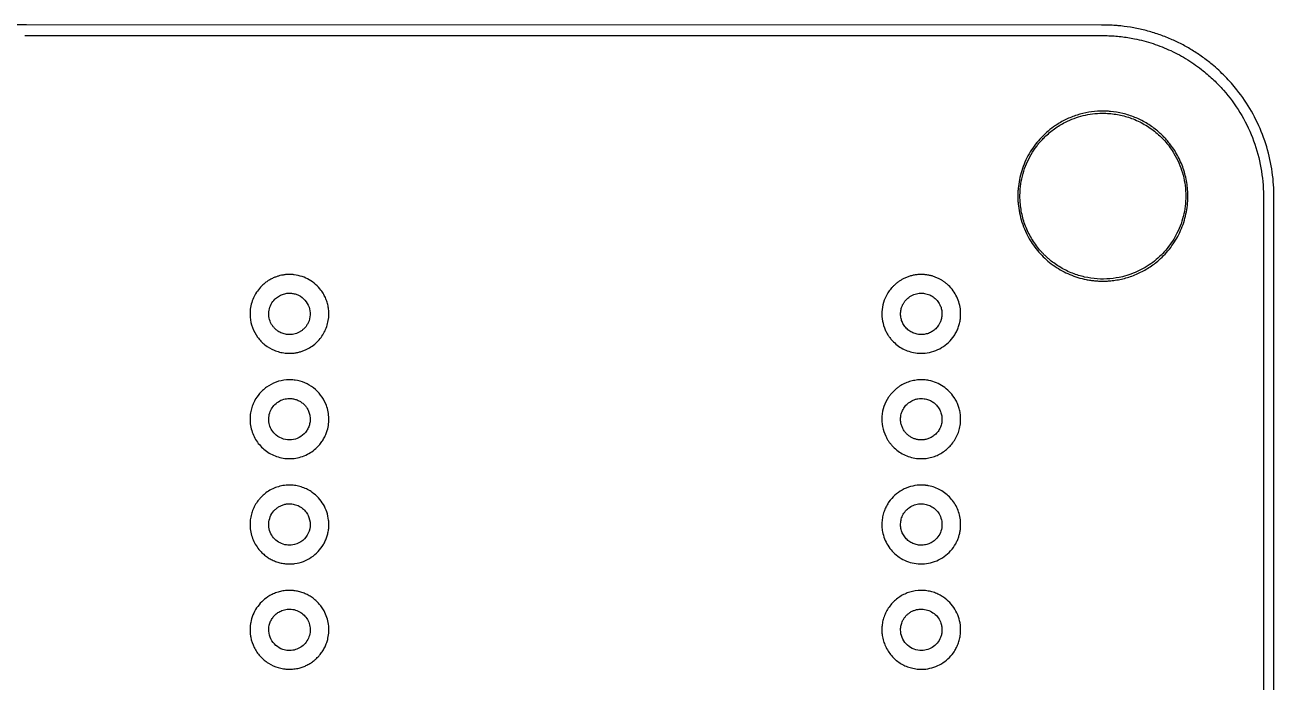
# Model space of a CAD drawing. Extents: x 947 to 24656, y 948 to 49051.
# Drawn here: x 12802 to 24656, y 42816 to 49051 of the extents above; entities that cross this region are included whole.
import ezdxf

# ---------------------------------------------------------------- set-up
doc = ezdxf.new("R2010")
doc.units = 0

msp = doc.modelspace()

# ---------------------------------------------------------------- linework, layer by layer
for points in [[(12799.44719, 48950.8363), (23014.385196, 48950.863887, -0.007515), (23072, 48949.997989, -0.009536), (23139.836953, 48946.662548, -0.011129), (23204.078256, 48940.8356, -0.011242), (23267.421256, 48932.219233, -0.010134), (23332.553668, 48920.50505, -0.029921), (23508.11452, 48874.170082, -0.029876), (23676.980572, 48807.192549, -0.029866), (23836.712203, 48720.54223, -0.029857), (23985, 48615.469436, -0.010943), (24035.522073, 48573.084577, -0.010672), (24084.573189, 48528.182672, -0.010689), (24131.587443, 48481.301226, -0.011065), (24176.002095, 48432.980908, -0.043561), (24332.945787, 48219.576436, -0.043502), (24450.624386, 47982.113403, -0.043519), (24525.405227, 47727.962792, -0.043669), (24554.953267, 47465, -0.006147), (24555.272881, 47439.059804), (24555.45501, 40846.15625, -0.000005), (24555.576589, 33590.111823, -0.000003), (24555.572356, 24977, -0.000002), (24555.441941, 13479.946311, -0.000011), (24555.197838, 7129.844974)], [(24655.801289, 25038.31016), (24655.388511, 47458.827213, 0.015093), (24654.22012, 47497.5, 0.000398), (24653.703083, 47505.940016, 0.000265), (24653.097285, 47515.61875, 0.000266), (24652.499262, 47525.013264, 0.00052), (24652.010855, 47532.5, 0.03753), (24617.43181, 47775.748451, 0.037892), (24546.935925, 48010.286996, 0.037874), (24441.810494, 48231.607388, 0.037412), (24304.125817, 48435.5, 0.013928), (24251.19141, 48498.783264, 0.012392), (24192.766262, 48561.596393, 0.012381), (24131.240776, 48621.49894, 0.013828), (24069, 48676.046503, 0.017701), (23977.224613, 48746.770413, 0.017681), (23880.641657, 48810.853655, 0.017719), (23779.982764, 48867.823121, 0.017966), (23676, 48917.241386, 0.018903), (23561.671746, 48961.575413, 0.018849), (23444.213512, 48997.194077, 0.018847), (23324.395163, 49023.868038, 0.018891), (23203, 49041.418873, 0.004642), (23168.656994, 49044.744036, 0.005991), (23137.063198, 49047.126178, 0.005793), (23104.584389, 49048.806481, 0.00391), (23067.5, 49050.004114, 0.006112), (23018.301589, 49050.606319), (12814.777426, 49050.765049), (2629.065975, 49050.919548, 0.003529)]]:
    msp.add_lwpolyline(points, format="xyb")
for points in [[(23009.5, 48233.323342, 0.035944), (22897.237865, 48222.324986, 0.034924), (22786.592273, 48195.32624, 0.034889), (22680.673846, 48153.155887, 0.035702), (22582.5, 48096.94216, 0.053857), (22448.814447, 47984.566841, 0.054293), (22342.62136, 47846.516251, 0.054292), (22268.633223, 47688.839973, 0.053851), (22230.065354, 47518.5, 0.005976), (22227.686892, 47495.51513, 0.01052), (22226.348978, 47476.46646, 0.009081), (22225.702972, 47455.581634, 0.003314), (22225.521548, 47426, 0.003115), (22225.718438, 47396.725315, 0.009295), (22226.350443, 47376.697275, 0.010682), (22227.670404, 47358.267539, 0.005328), (22230.087686, 47335, 0.028228), (22245.556572, 47245.217365, 0.028249), (22271.037951, 47157.770545, 0.02823), (22306.233421, 47073.699164, 0.028107), (22350.721168, 46994, 0.050826), (22451.134529, 46866.439751, 0.050427), (22575.462622, 46761.382047, 0.050401), (22718.36758, 46683.293952, 0.050669), (22873.754853, 46635.544834, 0.011319), (22913.97691, 46628.46458, 0.014495), (22951.294139, 46623.865702, 0.014043), (22989.754974, 46621.341082, 0.009621), (23033.5, 46620.543898, 0.004161), (23064.199834, 46620.830722, 0.010422), (23086.587786, 46621.693246, 0.011297), (23107.84602, 46623.439139, 0.005738), (23134.5, 46626.545307, 0.037053), (23251.290364, 46650.409853, 0.037006), (23363.33106, 46691.2587, 0.036991), (23468.166895, 46748.196215, 0.036959), (23563.5, 46819.975251, 0.05146), (23675.666047, 46940.689353, 0.05118), (23761.052692, 47081.976941, 0.051193), (23815.944368, 47237.627285, 0.05154), (23837.904703, 47400.827456, 0.041983), (23830.578872, 47538.536267, 0.042934), (23800.325052, 47672.022276, 0.042926), (23747.710653, 47798.403322, 0.041933), (23673.941448, 47915, 0.015896), (23644.229757, 47951.763225, 0.014327), (23611.226935, 47987.895888, 0.014337), (23576.233872, 48022.053249, 0.01598), (23540.551465, 48052.890179, 0.036548), (23442.065783, 48121.381519, 0.037286), (23335.29573, 48174.288727, 0.037242), (23221.729136, 48210.801678, 0.036276), (23103, 48230.462209, 0.009069), (23086.662562, 48231.664243, 0.002976), (23062.570302, 48232.854236, 0.002602), (23038.875218, 48233.75977, 0.0155), (23026.5, 48233.78448, -0.000328), (23023.115152, 48233.688511, -0.000143), (23018.61875, 48233.565259, -0.000141), (23013.840702, 48233.437, -0.000188)], [(23060.5, 48212.981451, -0.018883), (23123.835335, 48208.066404, -0.019961), (23185.446743, 48198.431412, -0.020136), (23245.582716, 48184.013782, -0.020002), (23304.5, 48164.778195, -0.042044), (23425.360683, 48107.93661, -0.042398), (23534.64752, 48031.814399, -0.042469), (23629.365642, 47938.481666, -0.042488), (23706.937109, 47830.5, -0.031195), (23752.658735, 47741.738435, -0.031889), (23786.601073, 47648.618465, -0.031906), (23808.411333, 47551.987926, -0.031305), (23817.928166, 47452.75, -0.030817), (23815.121956, 47354.651793, -0.031437), (23800.258171, 47258.305006, -0.03141), (23773.414902, 47164.502905, -0.030644), (23734.853016, 47074, -0.054416), (23642.562187, 46930.891836, -0.05439), (23521.556974, 46811.038505, -0.054348), (23377.461553, 46720.023251, -0.054173), (23216.985008, 46662.075948, -0.038456), (23098.347594, 46642.758457, -0.038244), (22977.928728, 46641.784521, -0.038255), (22858.799335, 46659.160179, -0.038527), (22744, 46694.460742, -0.019625), (22686.622661, 46719.711871, -0.019729), (22631.50552, 46749.343212, -0.019774), (22579.017418, 46783.155078, -0.019935), (22529.510799, 46820.921748, -0.011306), (22507.692424, 46839.833554, -0.007966), (22483.997075, 46862.027916, -0.008014), (22461.30039, 46884.691219, -0.012494), (22442.565161, 46905, -0.040512), (22363.369341, 47011.557035, -0.042266), (22303.660626, 47128.035569, -0.042254), (22264.376279, 47252.927446, -0.040443), (22245.908755, 47384.5, -0.013165), (22245.178836, 47407.105292, -0.00503), (22245.308268, 47438.597283, -0.005003), (22246.066734, 47469.963866, -0.013849), (22247.432045, 47492, -0.03), (22262.507678, 47592.048858, -0.031775), (22289.274823, 47687.623306, -0.031998), (22327.726228, 47778.424494, -0.031351), (22377.679322, 47864.225457, -0.012211), (22401.130574, 47897.471702, -0.013733), (22425.308144, 47928.227785, -0.013564), (22451.408288, 47957.938093, -0.011355), (22480.640502, 47988.046237, -0.018629), (22525.857834, 48029.349864, -0.019995), (22573.000972, 48066.161772, -0.020025), (22622.865508, 48099.040552, -0.018809), (22676.234593, 48128.562418, -0.027907), (22759.641322, 48164.997765, -0.029405), (22845.158978, 48191.19531, -0.029128), (22933.91388, 48207.367291, -0.026333), (23027, 48213.832269, -0.00877), (23031.791931, 48213.828178, -0.00175), (23040.346875, 48213.640855, -0.00185), (23050.305421, 48213.351056, -0.001723)], [(15283.5, 46682.382632, 0.01444), (15250.811759, 46678.081596, 0.019941), (15221.807653, 46672.214861, 0.020834), (15194.386054, 46664.296485, 0.018328), (15166.5, 46653.818219, 0.024468), (15134.074567, 46638.354093, 0.024882), (15103.502355, 46619.874628, 0.024666), (15074.672025, 46598.285076, 0.023134), (15047.456971, 46573.517667, 0.04041), (15007.379517, 46526.455533, 0.042342), (14976.09192, 46474.26061, 0.041906), (14953.789818, 46417.033928, 0.038027), (14940.449135, 46355, 0.021707), (14939.068063, 46340.096661, 0.007229), (14938.311053, 46318.187907, 0.007378), (14938.192589, 46295.941562, 0.017775), (14938.932765, 46279.496175, 0.068335), (14960.920358, 46179.758153, 0.068663), (15008.958467, 46089.815535, 0.068577), (15079.622244, 46016.149962, 0.067878), (15167.809786, 45964.039419, 0.018542), (15192.032299, 45954.892143, 0.017749), (15217.218825, 45947.417133, 0.017307), (15243.49911, 45941.584451, 0.015676), (15271, 45937.359397, 0.021022), (15287.192794, 45936.076615, 0.007704), (15310.153154, 45935.5804, 0.007674), (15333.061692, 45935.789991, 0.021765), (15349, 45936.8758, 0.020336), (15383.204418, 45942.122676, 0.021919), (15416.012693, 45950.037074, 0.022311), (15447.453808, 45960.636492, 0.022859), (15477.565742, 45973.920654, 0.078145), (15573.007015, 46041.648758, 0.078543), (15642.860611, 46135.293709, 0.078643), (15680.365016, 46245.806627, 0.078643), (15681.910658, 46362.5, 0.031212), (15672.346905, 46408.23947, 0.031006), (15657.148207, 46452.537183, 0.031092), (15636.637165, 46494.496434, 0.031805), (15611.218853, 46533.256919, 0.049074), (15560.455524, 46588.619812, 0.050985), (15500.482636, 46632.233125, 0.050604), (15432.496955, 46663.064263, 0.047004), (15358, 46680.561939, 0.024752), (15345.876157, 46681.622591, 0.003334), (15320.307929, 46682.418048, 0.00312), (15294.654117, 46682.884866, 0.028484)], [(21275, 46681.962439, 0.023222), (21241.237622, 46677.227859, 0.022213), (21207.548187, 46669.333343, 0.02221), (21174.686487, 46658.479398, 0.023195), (21143.401016, 46644.889032, 0.019305), (21116.221599, 46630.224147, 0.022595), (21091.689365, 46614.201158, 0.022251), (21068.390894, 46595.808878, 0.017718), (21044.913408, 46574.016888, 0.013125), (21026.936535, 46555.138143, 0.017604), (21011.723761, 46537.057833, 0.018088), (20998.145261, 46518.360153, 0.015207), (20985.106822, 46497.633488, 0.060297), (20950.066404, 46417.157079, 0.059086), (20934.925285, 46330.086707, 0.058882), (20940.550096, 46241.610924, 0.0591), (20966.647239, 46157, 0.022918), (20981.995083, 46126.259823, 0.024002), (20999.87704, 46097.539689, 0.023776), (21020.597253, 46070.420659, 0.021601), (21044.441484, 46044.472556, 0.041134), (21092.678214, 46003.660905, 0.0433), (21146.156509, 45972.079352, 0.042934), (21204.699689, 45949.971302, 0.039143), (21268, 45937.336017, 0.020458), (21284.053969, 45936.083473, 0.007617), (21306.684364, 45935.591897, 0.007578), (21329.244152, 45935.787529, 0.021433), (21344.957152, 45936.836955, 0.052556), (21426.929519, 45954.700225, 0.055585), (21501.741414, 45989.068052, 0.056009), (21566.663698, 46038.791313, 0.054872), (21619.437306, 46102, 0.027195), (21641.567496, 46139.626891, 0.029986), (21658.691859, 46178.249875, 0.029681), (21671.209757, 46219.001199, 0.025616), (21679.555911, 46263, 0.022293), (21680.939647, 46278.053494, 0.006883), (21681.69843, 46300.818247, 0.007035), (21681.824729, 46323.845022, 0.018861), (21681.066027, 46340.219593, 0.045556), (21669.27887, 46406.859379, 0.045046), (21645.593695, 46470.52707, 0.045054), (21610.893871, 46528.913613, 0.045606), (21566.422663, 46579.882558, 0.017897), (21545.984545, 46598.042246, 0.01884), (21524.637576, 46614.370587, 0.018798), (21502.076217, 46629.078113, 0.017644), (21478, 46642.382297, 0.020151), (21448.058416, 46656.086805, 0.022627), (21418.232354, 46666.761815, 0.022327), (21387.21125, 46674.808829, 0.018652), (21353.679304, 46680.62917, 0.024729), (21339.91316, 46681.80374, 0.004681), (21314.715907, 46682.466752, 0.004808), (21289.473068, 46682.651717, 0.022654)], [(15331.144045, 46504.952401, -0.022333), (15348.628872, 46502.390722, -0.022193), (15365.852747, 46498.275851, -0.022232), (15382.613848, 46492.65911, -0.022609), (15398.714025, 46485.603723, -0.096524), (15459.030479, 46439.686641, -0.097535), (15497.424685, 46374.638579, -0.097369), (15508.325956, 46299.793439, -0.095833), (15490.206439, 46225.933882, -0.016664), (15486.061099, 46217.670722, -0.01104), (15480.783395, 46208.461168, -0.010887), (15474.976012, 46199.2848, -0.013908), (15469.212442, 46191.10514, -0.021184), (15462.752964, 46183.182255, -0.009712), (15453.705203, 46173.387632, -0.009729), (15444.232013, 46163.90047, -0.019999), (15436.387624, 46156.927086, -0.034749), (15414.88964, 46141.669486, -0.033546), (15391.237715, 46129.33544, -0.033373), (15366.02469, 46120.220545, -0.033567), (15339.871662, 46114.562373, -0.024806), (15327.771884, 46113.392898, -0.011612), (15312.035373, 46113.022584, -0.011616), (15296.284002, 46113.383765, -0.024564), (15284.128338, 46114.545408, -0.02865), (15262.919704, 46118.881641, -0.026669), (15241.82003, 46125.693664, -0.026709), (15221.597739, 46134.700515, -0.028966), (15203.012296, 46145.598452, -0.035905), (15181.852359, 46162.021885, -0.032456), (15162.483454, 46181.833646, -0.032669), (15145.969214, 46203.834751, -0.037763), (15133.3344, 46226.793942, -0.075201), (15116.957842, 46284.290807, -0.076265), (15118.437763, 46343.771247, -0.076356), (15137.671917, 46400.012193, -0.075654), (15172.942729, 46448.087184, -0.055512), (15206.783983, 46475.22474, -0.055037), (15245.861348, 46494.344286, -0.055184), (15288.067809, 46504.441085, -0.056402)], [(21328.144045, 46504.948535, -0.063632), (21376.664335, 46493.675925, -0.063503), (21420.827331, 46470.560264, -0.063527), (21457.761984, 46437.110759, -0.063766), (21485.061583, 46395.5, -0.048373), (21498.379503, 46359.749628, -0.04865), (21504.547609, 46322.175034, -0.048532), (21503.345455, 46284.031854, -0.047673), (21494.826048, 46246.597288, -0.022277), (21490.809256, 46236.040925, -0.011671), (21484.929657, 46223.270665, -0.011671), (21478.445044, 46210.758761, -0.021773), (21472.528306, 46201, -0.051828), (21445.833063, 46168.795985, -0.052759), (21413.233274, 46142.986076, -0.052945), (21376.066384, 46124.643036, -0.052919), (21335.869913, 46114.510577, -0.024119), (21323.916232, 46113.396143, -0.011373), (21308.414302, 46113.055268, -0.011364), (21292.94781, 46113.4186, -0.024706), (21281.128338, 46114.552181, -0.054518), (21238.519046, 46125.611358, -0.055751), (21199.650193, 46145.56414, -0.055792), (21166.17461, 46173.595454, -0.054751), (21139.484284, 46208.5, -0.055819), (21122.177411, 46246.04768, -0.052593), (21113.166027, 46287.255058, -0.052298), (21112.924159, 46329.661551, -0.05389), (21121.530749, 46370.75123, -0.022868), (21125.642629, 46381.679434, -0.01178), (21131.725949, 46394.973138, -0.011779), (21138.422823, 46407.954336, -0.023063), (21144.462156, 46417.894787, -0.066618), (21179.972834, 46457.967812, -0.067619), (21224.603458, 46487.056455, -0.06792), (21275.190818, 46503.09095, -0.068231)], [(15284, 45682.912394, 0.068234), (15184.426788, 45661.420774, 0.06803), (15094.201976, 45613.910342, 0.068158), (15020.177362, 45544.02545, 0.068934), (14968.003019, 45457.064387, 0.016606), (14958.534151, 45432.618244, 0.017838), (14950.953649, 45408.16975, 0.017368), (14944.972674, 45382.655075, 0.014176), (14940.305903, 45355, 0.027328), (14938.82955, 45337.503804, 0.007535), (14938.429931, 45309.887352, 0.007574), (14938.86545, 45282.235907, 0.0266), (14940.360274, 45264.5, 0.037413), (14953.773849, 45202.197461, 0.041781), (14976.002931, 45144.947513, 0.042363), (15007.115942, 45092.87218, 0.04057), (15046.969122, 45045.969657, 0.040032), (15094.547858, 45005.456917, 0.042614), (15147.029749, 44973.986435, 0.042239), (15204.519064, 44951.651874, 0.038028), (15267, 44938.327633, 0.02529), (15284.905894, 44936.828691, 0.008258), (15311.415748, 44936.393044, 0.008327), (15338.034507, 44936.838616, 0.023745), (15356.5, 44938.335201, 0.041741), (15421.417848, 44952.293098, 0.044189), (15481.828886, 44976.670193, 0.044328), (15536.850489, 45011.200859, 0.042527), (15585.75639, 45055.326, 0.030034), (15612.910833, 45088.114045, 0.028278), (15636.538079, 45124.565276, 0.02822), (15655.946212, 45163.528754, 0.029601), (15670.496064, 45203.822302, 0.043327), (15683.314831, 45266.819021, 0.042945), (15685.139669, 45331.271689, 0.042954), (15675.927638, 45395.075867, 0.043384), (15655.963092, 45456.146383, 0.064032), (15607.560616, 45538.650066, 0.064078), (15539.86972, 45606.201379, 0.06416), (15457.36799, 45654.345798, 0.064492), (15365.5, 45679.898738, 0.013175), (15344.849424, 45682.307862, 0.013207), (15324.117303, 45683.623497, 0.013428), (15303.701469, 45683.829838, 0.014894)], [(21287, 45683.334245, 0.031925), (21233.770826, 45676.157922, 0.034896), (21183.491306, 45662.372316, 0.035337), (21136.184268, 45641.922969, 0.034484), (21091.821329, 45614.870235, 0.024232), (21065.635728, 45594.33713, 0.021369), (21040.390297, 45570.525492, 0.021406), (21017.317074, 45544.695123, 0.024579), (20997.643082, 45518.111641, 0.064068), (20954.574807, 45431.187107, 0.065066), (20935.203606, 45336.64807, 0.065146), (20940.787274, 45240.410162, 0.064499), (20970.9276, 45148.5, 0.019721), (20985.278581, 45121.276687, 0.02155), (21001.341964, 45096.086439, 0.021441), (21019.59244, 45072.259469, 0.01912), (21040.498168, 45049.120961, 0.040776), (21088.467091, 45007.361412, 0.043467), (21141.605143, 44974.933991, 0.043089), (21199.980709, 44951.961288, 0.038767), (21263.531305, 44938.329646, 0.025832), (21281.312927, 44936.865596, 0.007662), (21308.605178, 44936.451443, 0.007638), (21335.872807, 44936.872115, 0.026283), (21353.5, 44938.343114, 0.032317), (21407.687935, 44949.351452, 0.036426), (21457.807316, 44966.959657, 0.0366), (21504.63573, 44991.568195, 0.033222), (21549, 45023.470485, 0.017914), (21560.448972, 45033.627501, 0.008431), (21574.532307, 45047.513954, 0.008445), (21588.239173, 45061.973389, 0.016617), (21598.546427, 45074, 0.035169), (21630.797158, 45120.636051, 0.037995), (21655.265066, 45170.1752, 0.037957), (21671.973558, 45222.891974, 0.034962), (21681.094888, 45279, 0.021321), (21681.845261, 45294.419334, 0.006478), (21681.682269, 45317.8189, 0.006402), (21680.919207, 45341.127054, 0.022784), (21679.560674, 45356, 0.025763), (21671.200834, 45399.90307, 0.02938), (21658.625697, 45440.783792, 0.029702), (21641.487933, 45479.51844, 0.027494), (21619.480918, 45517, 0.049059), (21572.975508, 45574.049532, 0.049854), (21516.478129, 45620.603451, 0.04965), (21451.6572, 45655.2084, 0.047882), (21380.5, 45676.865977, 0.018824), (21358.202618, 45680.512841, 0.013853), (21333.28368, 45682.931886, 0.013956), (21308.588025, 45683.948933, 0.020861)], [(15324.575786, 45506.008994, -0.043338), (15360.105615, 45500.464103, -0.04605), (15393.399442, 45488.93086, -0.046414), (15423.789543, 45471.600482, -0.045416), (15450.702083, 45448.849459, -0.016435), (15462.589468, 45435.969937, -0.021979), (15472.445967, 45423.491543, -0.022755), (15480.901036, 45410.560672, -0.019881), (15488.562246, 45396.328917, -0.052366), (15502.597887, 45357.810926, -0.052051), (15508.36248, 45317.138514, -0.052088), (15505.602009, 45276.179475, -0.052591), (15494.432981, 45236.813876, -0.024564), (15485.89102, 45218.221126, -0.026757), (15475.782296, 45201.097412, -0.026691), (15463.878446, 45185.114382, -0.024202), (15449.964701, 45169.934824, -0.098456), (15386.33317, 45127.861933, -0.098217), (15311.391049, 45113.284293, -0.098098), (15236.483502, 45128.410841, -0.097955), (15172.956213, 45170.956213, -0.072627), (15138.901312, 45216.657466, -0.072855), (15119.381796, 45270.140444, -0.072874), (15116.025354, 45326.962203, -0.072727), (15129.104546, 45382.400215, -0.07125), (15156.180234, 45429.782786, -0.068879), (15195.739381, 45468.284394, -0.069128), (15244.126648, 45494.484894, -0.072685), (15297, 45505.927263, 0.000498), (15301.479059, 45506.236835, 0.000731), (15305.415625, 45506.518637, 0.000338), (15308.770643, 45506.76602, 0.01372), (15309.5, 45506.840464, -0.045321), (15310.246462, 45506.869272, -0.000773), (15314.341012, 45506.649794, -0.001967), (15319.109213, 45506.367996, -0.001307)], [(21336.5, 45504.396532, -0.055255), (21376.279254, 45494.486236, -0.052825), (21413.571327, 45476.004663, -0.052613), (21446.297462, 45450.034831, -0.0539), (21472.585163, 45418, -0.024973), (21483.117265, 45400.005697, -0.026581), (21491.563863, 45381.414716, -0.026325), (21498.057041, 45361.864725, -0.023539), (21502.743887, 45341, -0.03323), (21504.181437, 45327.673668, -0.012249), (21504.494026, 45308.759468, -0.012325), (21503.873773, 45289.75186, -0.031011), (21502.225742, 45276, -0.054996), (21489.395471, 45233.185605, -0.056516), (21467.623134, 45194.620107, -0.056462), (21437.746355, 45161.877499, -0.054695), (21401, 45136.246809, -0.027267), (21386.391985, 45129.275785, -0.019384), (21369.35604, 45123.019277, -0.019207), (21351.649445, 45118.0274, -0.024552), (21335, 45114.872192, -0.025345), (21323.047555, 45113.82351, -0.011217), (21307.200304, 45113.59528, -0.011223), (21291.34271, 45114.078736, -0.025061), (21279.345658, 45115.319253, -0.037635), (21249.53661, 45122.247976, -0.039211), (21221.526386, 45133.500507, -0.039242), (21195.63662, 45148.978169, -0.037822), (21172.139895, 45168.484637, -0.041114), (21149.665312, 45194.102388, -0.043868), (21132.228027, 45222.52591, -0.043846), (21120.010153, 45253.568961, -0.040994), (21113.051334, 45286.973766, -0.02257), (21112.215525, 45297.625683, -0.010825), (21112.057479, 45311.341719, -0.010838), (21112.497293, 45325.166551, -0.02076), (21113.550041, 45336.215618, -0.059629), (21125.510357, 45381.980629, -0.060288), (21147.904315, 45423.447029, -0.060355), (21179.516574, 45458.33584, -0.060005), (21218.603982, 45484.745422, -0.03762), (21246.563687, 45496.537884, -0.039711), (21275.476954, 45503.752835, -0.039314), (21305.433129, 45506.35282, -0.035453)], [(15294, 44683.948586, 0.039737), (15235.898879, 44676.68118, 0.039769), (15179.69511, 44660.314604, 0.039477), (15126.411299, 44635.114047, 0.037949), (15077, 44601.559701, 0.018964), (15063.790729, 44590.198293, 0.009053), (15047.6503, 44574.660987, 0.009047), (15032.11136, 44558.579339, 0.019335), (15020.835661, 44545.5, 0.032952), (14990.862889, 44502.334016, 0.035079), (14967.513643, 44456.472765, 0.034928), (14950.725095, 44407.612906, 0.032108), (14940.326843, 44355.5, 0.025338), (14938.990374, 44339.255718, 0.006324), (14938.490147, 44312.617474, 0.006278), (14938.661191, 44286.003461, 0.026121), (14939.802773, 44270, 0.037498), (14952.311152, 44207.784031, 0.041583), (14973.703099, 44150.339031, 0.042177), (15003.981087, 44097.932731, 0.040775), (15042.932544, 44050.710167, 0.027683), (15075.841523, 44020.405076, 0.030076), (15111.034253, 43994.813245, 0.030272), (15148.825926, 43973.769166, 0.028815), (15189.5, 43957.052554, 0.028969), (15232.279253, 43945.009721, 0.029922), (15275.704378, 43938.150464, 0.02991), (15319.65408, 43936.522163, 0.028896), (15364, 43940.101805, 0.05652), (15444.779926, 43960.835146, 0.05609), (15519.089348, 43999.165484, 0.055981), (15583.14633, 44053.134446, 0.055877), (15633.68101, 44120, 0.027306), (15652.151275, 44155.396384, 0.026948), (15666.744849, 44192.748797, 0.026562), (15677.411697, 44231.981731, 0.02486), (15684.142603, 44273, 0.022363), (15685.228341, 44288.891163, 0.007494), (15685.426433, 44312.166214, 0.007561), (15684.921241, 44335.552211, 0.020789), (15683.630872, 44352, 0.050581), (15666.277321, 44429.262016, 0.052441), (15633.892644, 44500.475249, 0.052684), (15587.564212, 44563.108858, 0.051966), (15528.972961, 44615, 0.036655), (15484.655555, 44642.032013, 0.033511), (15435.54149, 44663.229173, 0.033957), (15384.76684, 44677.421207, 0.040626), (15335.5, 44683.534792, -0.000045), (15330.392614, 44683.751185, -0.000038), (15324.96875, 44683.981884, -0.000038), (15320.007231, 44684.193668, -0.000104), (15316.5, 44684.344369, 0.011869), (15312.797176, 44684.416261, 0.003316), (15307.003125, 44684.352779, 0.003344), (15300.447648, 44684.193607, 0.00351)], [(21290.5, 44683.941622, 0.058276), (21206.784839, 44670.410454, 0.056939), (21127.748951, 44637.883286, 0.056826), (21057.948436, 44588.293089, 0.057596), (21001.457987, 44524.465469, 0.01727), (20989.678532, 44506.284223, 0.013203), (20978.027456, 44485.646598, 0.013242), (20967.529647, 44464.514526, 0.017864), (20959.239658, 44444.844001, 0.033187), (20944.026141, 44395.095839, 0.034729), (20935.812531, 44344.521025, 0.034801), (20934.687823, 44293.394233, 0.033618), (20940.61337, 44242, 0.047189), (20959.506123, 44175.373227, 0.046462), (20990.628405, 44113.101606, 0.04639), (21032.767402, 44057.560452, 0.046735), (21084.327945, 44010.892006, 0.051679), (21150.244066, 43971.472332, 0.051466), (21222.933311, 43946.342028, 0.051427), (21299.27654, 43936.574248, 0.051439), (21376, 43942.593718, 0.055338), (21454.551661, 43966.175478, 0.055212), (21526.083438, 44006.424495, 0.055062), (21587.240165, 44061.469002, 0.054464), (21635.164478, 44128.724181, 0.024836), (21650.739171, 44160.109766, 0.023494), (21663.446407, 44193.464894, 0.023216), (21673.101569, 44228.271647, 0.022866), (21679.545556, 44264, 0.021), (21680.96157, 44279.564875, 0.007319), (21681.728864, 44302.060997, 0.007407), (21681.834281, 44324.766328, 0.018662), (21681.049405, 44341.280517, 0.080986), (21651.471866, 44458.864403, 0.081453), (21586.110247, 44560.703558, 0.081467), (21491.656446, 44636.318721, 0.081054), (21377.833572, 44677.963918, 0.005195), (21373.030501, 44678.831009, 0.002772), (21367.074769, 44679.80847, 0.002759), (21360.981082, 44680.739474, 0.004297), (21355.718831, 44681.467621, 0.007271), (21347.923047, 44682.363074, 0.007958), (21340.335321, 44683.001218, 0.005093), (21330.361404, 44683.578395, 0.001167), (21313.5, 44684.342479, 0.011889), (21309.771179, 44684.41398, 0.003206), (21303.85625, 44684.348821, 0.003244), (21297.13906, 44684.188148, 0.003356)], [(15333.5, 44505.956157, -0.061799), (15381.705668, 44494.307051, -0.063443), (15425.140198, 44471.291888, -0.063492), (15461.389276, 44438.140294, -0.062059), (15488.485996, 44396.712191, -0.111719), (15508.454007, 44312.476818, -0.111546), (15490.234061, 44227.798365, -0.111495), (15437.37171, 44159.146258, -0.111532), (15360.145353, 44119.879223, -0.080355), (15298.041508, 44114.407003, -0.079649), (15237.17673, 44128.750679, -0.07965), (15183.846529, 44161.401467, -0.08036), (15143.584751, 44209, -0.084124), (15119.486184, 44270.427349, -0.084562), (15117.030857, 44336.249856, -0.08462), (15136.502677, 44399.135675, -0.084395), (15175.720548, 44452.084789, -0.040984), (15201.224227, 44472.834584, -0.042023), (15229.565758, 44488.951378, -0.041842), (15260.320669, 44500.157788, -0.039921), (15293, 44506.306861, -0.022909), (15300.604307, 44506.766554, -0.005807), (15312.98167, 44506.803118, -0.00595), (15325.423527, 44506.547296, -0.020305)], [(21329.5, 44505.977918, -0.061137), (21376.952193, 44494.696905, -0.061945), (21420.040509, 44472.305461, -0.062113), (21456.233479, 44440.107305, -0.062074), (21483.419201, 44400, -0.078961), (21502.601091, 44340.953244, -0.079634), (21502.451114, 44279.048309, -0.079529), (21482.951704, 44220.222464, -0.078449), (21446, 44170.110783, -0.057391), (21411.233188, 44142.894295, -0.056538), (21371.019262, 44124.130504, -0.056473), (21327.579508, 44114.835714, -0.057001), (21283.301216, 44115.540346, -0.056526), (21239.653558, 44126.347655, -0.057452), (21199.791174, 44146.617957, -0.057384), (21165.54717, 44175.45251, -0.056149), (21138.46679, 44211.512894, -0.058596), (21120.65448, 44251.953866, -0.056544), (21112.433743, 44295.916119, -0.056293), (21114.255344, 44340.786572, -0.057067), (21126.051597, 44383.903554, -0.06656), (21151.36197, 44428.732237, -0.065666), (21187.661243, 44465.568753, -0.065613), (21232.299947, 44491.757057, -0.066259), (21282.051854, 44505.376476, -0.019919), (21292.659694, 44506.387726, -0.010634), (21305.828566, 44506.834884, -0.010634), (21318.974715, 44506.721922, -0.020358)], [(15286.5, 43684.377556, 0.029597), (15237.923909, 43677.60461, 0.032081), (15191.809523, 43665.245651, 0.032385), (15148.048847, 43647.219736, 0.031381), (15106.5, 43623.527986, 0.050182), (15048.176939, 43576.243522, 0.050346), (15000.514298, 43518.336082, 0.050335), (14965.378074, 43452.05849, 0.050115), (14944.130955, 43380, 0.009326), (14941.197184, 43362.694857, 0.016982), (14939.547659, 43348.454775, 0.014859), (14938.744932, 43332.926115, 0.005483), (14938.504485, 43311, 0.005506), (14938.746179, 43289.052251, 0.014872), (14939.552507, 43273.489499, 0.017035), (14941.20647, 43259.242437, 0.009466), (14944.140932, 43242, 0.068335), (14976.750484, 43144.888217, 0.068633), (15034.294296, 43060.31889, 0.068694), (15112.528874, 42994.543077, 0.068662), (15205.669374, 42952.409597, 0.033761), (15254.085512, 42941.571915, 0.032745), (15304.018872, 42937.203997, 0.032817), (15353.985284, 42939.395065, 0.034273), (15402.5, 42948.120597, 0.027018), (15440.908128, 42960.022318, 0.026635), (15477.99772, 42976.044392, 0.026515), (15513.333541, 42995.997852, 0.026213), (15546.5, 43019.649479, 0.020778), (15559.462311, 43030.868746, 0.008426), (15576.2052, 43047.163772, 0.00846), (15592.474207, 43064.104248, 0.019516), (15603.970419, 43077.5, 0.027645), (15628.789713, 43112.640694, 0.02857), (15649.284319, 43149.931294, 0.028611), (15665.368886, 43189.262572, 0.027904), (15677.012782, 43230.5, 0.045278), (15685.581007, 43296.598711, 0.045053), (15682.135433, 43363.272898, 0.044815), (15666.757961, 43428.581231, 0.043817), (15639.910305, 43490.624501, 0.032825), (15616.257091, 43528.218123, 0.029188), (15587.009358, 43563.975745, 0.029097), (15553.690016, 43596.198716, 0.032051), (15517.867198, 43623.229232, 0.029119), (15480.508046, 43644.824131, 0.028686), (15440.708773, 43662.052868, 0.028554), (15399.015702, 43674.680445, 0.028237), (15356, 43682.531878, 0.020493), (15343.589328, 43683.565579, 0.003892), (15320.915077, 43684.344404, 0.003755), (15298.2466, 43684.776084, 0.022727)], [(21277.5, 43683.87355, 0.069604), (21175.730503, 43660.69527, 0.069915), (21084.39634, 43610.499983, 0.06993), (21010.448698, 43537.089371, 0.069686), (20959.496909, 43446.056089, 0.017562), (20951.314001, 43422.625401, 0.0164), (20944.58809, 43398.140092, 0.016212), (20939.411456, 43372.973196, 0.016166), (20935.87072, 43347.5, 0.020705), (20934.852216, 43331.701741, 0.007348), (20934.664669, 43309.053696, 0.007359), (20935.14371, 43286.38827, 0.020424), (20936.364626, 43270.5, 0.032861), (20946.197313, 43217.439878, 0.036236), (20962.693712, 43167.88806, 0.036085), (20986.243685, 43121.057996, 0.032072), (21017.132225, 43076.121747, 0.021988), (21028.016449, 43063.466411, 0.008413), (21044.207857, 43046.80504, 0.008486), (21061.116494, 43030.543101, 0.019531), (21074.5, 43019.042505, 0.033965), (21118.5222, 42988.736668, 0.036391), (21165.266281, 42965.445774, 0.035868), (21215.514621, 42948.916455, 0.031212), (21270, 42938.793754, 0.024947), (21285.518863, 42937.683752, 0.006997), (21309.831239, 42937.500758, 0.007165), (21334.335372, 42938.010461, 0.021578), (21351, 42939.317595, 0.050732), (21427.864381, 42956.732433, 0.052389), (21498.769045, 42989.153415, 0.052592), (21561.149637, 43035.466289, 0.051896), (21612.807267, 43093.964988, 0.031769), (21637.629526, 43133.897057, 0.03158), (21657.247988, 43176.730155, 0.031295), (21671.463272, 43222.074037, 0.029963), (21680.157898, 43269.5, 0.025402), (21681.324908, 43285.998634, 0.006346), (21681.517654, 43313.024189, 0.006341), (21681.024749, 43340.042765, 0.025483), (21679.674232, 43356.5, 0.050588), (21660.944724, 43435.100809, 0.053531), (21627.035236, 43506.761652, 0.053904), (21578.936453, 43569.168404, 0.052637), (21518.254713, 43620.412809, 0.031461), (21476.449219, 43645.087535, 0.033081), (21432.559735, 43663.859496, 0.032875), (21386.320468, 43676.771075, 0.030283), (21337.5, 43683.951139, 0.015571), (21324.975844, 43684.632349, 0.006123), (21307.694335, 43684.821645, 0.006148), (21290.339, 43684.585779, 0.014767)], [(15329.144045, 43506.990558, -0.066396), (15382.315992, 43494.553851, -0.069266), (15429.539192, 43468.714325, -0.069616), (15467.719412, 43431.095427, -0.068168), (15494.432981, 43384.186124, -0.072969), (15507.785461, 43328.629332, -0.073338), (15504.579871, 43271.678532, -0.07328), (15485.064168, 43218.038528, -0.072668), (15450.864599, 43172.135401, -0.069547), (15407.220325, 43139.19539, -0.06986), (15356.282177, 43119.545997, -0.069968), (15301.973971, 43114.701942, -0.07012), (15248.478639, 43125.032279, -0.097637), (15182.23782, 43163.438069, -0.098156), (15135.678444, 43224.049032, -0.098207), (15115.77533, 43297.809873, -0.097846), (15125.48696, 43373.686663, -0.051508), (15141.727168, 43409.541798, -0.050145), (15165.076357, 43441.67188, -0.049978), (15194.437092, 43468.604414, -0.050459), (15228.467985, 43489.07688, -0.033923), (15252.520855, 43498.487298, -0.032266), (15278.028897, 43504.745789, -0.032512), (15303.92722, 43507.634722, -0.035829)], [(21326, 43506.927994, -0.072073), (21381.368004, 43493.597913, -0.072607), (21430.521889, 43465.119464, -0.072679), (21469.444103, 43423.807315, -0.072447), (21494.968351, 43373.041875, -0.021797), (21499.803688, 43356.076308, -0.023597), (21502.995488, 43339.195774, -0.023426), (21504.598735, 43321.97757, -0.020854), (21504.676025, 43304, -0.018267), (21503.378414, 43286.481032, -0.022944), (21500.843858, 43270.40201, -0.02337), (21496.89515, 43254.870068, -0.020253), (21491.349251, 43239, -0.0794), (21459.715925, 43185.643484, -0.078832), (21412.961422, 43144.65052, -0.079107), (21355.96937, 43120.244619, -0.080795), (21294.64024, 43114.989355, -0.09233), (21223.449386, 43133.919819, -0.094322), (21164.452378, 43177.127616, -0.094617), (21125.585745, 43238.858381, -0.093581), (21112, 43310.810617, -0.025362), (21113.16376, 43333.738571, -0.030543), (21116.653858, 43355.027504, -0.030718), (21122.689479, 43375.630281, -0.026186), (21131.482441, 43396.5, -0.035329), (21145.711956, 43421.252192, -0.036459), (21163.150531, 43443.479254, -0.03637), (21183.676103, 43462.985664, -0.034793), (21207.10514, 43479.629969, -0.041772), (21234.371503, 43493.296603, -0.038881), (21264.186182, 43502.630881, -0.038749), (21295.191265, 43507.260629, -0.040805)]]:
    msp.add_lwpolyline(points, format="xyb", close=True)

doc.saveas('drawing.dxf')
